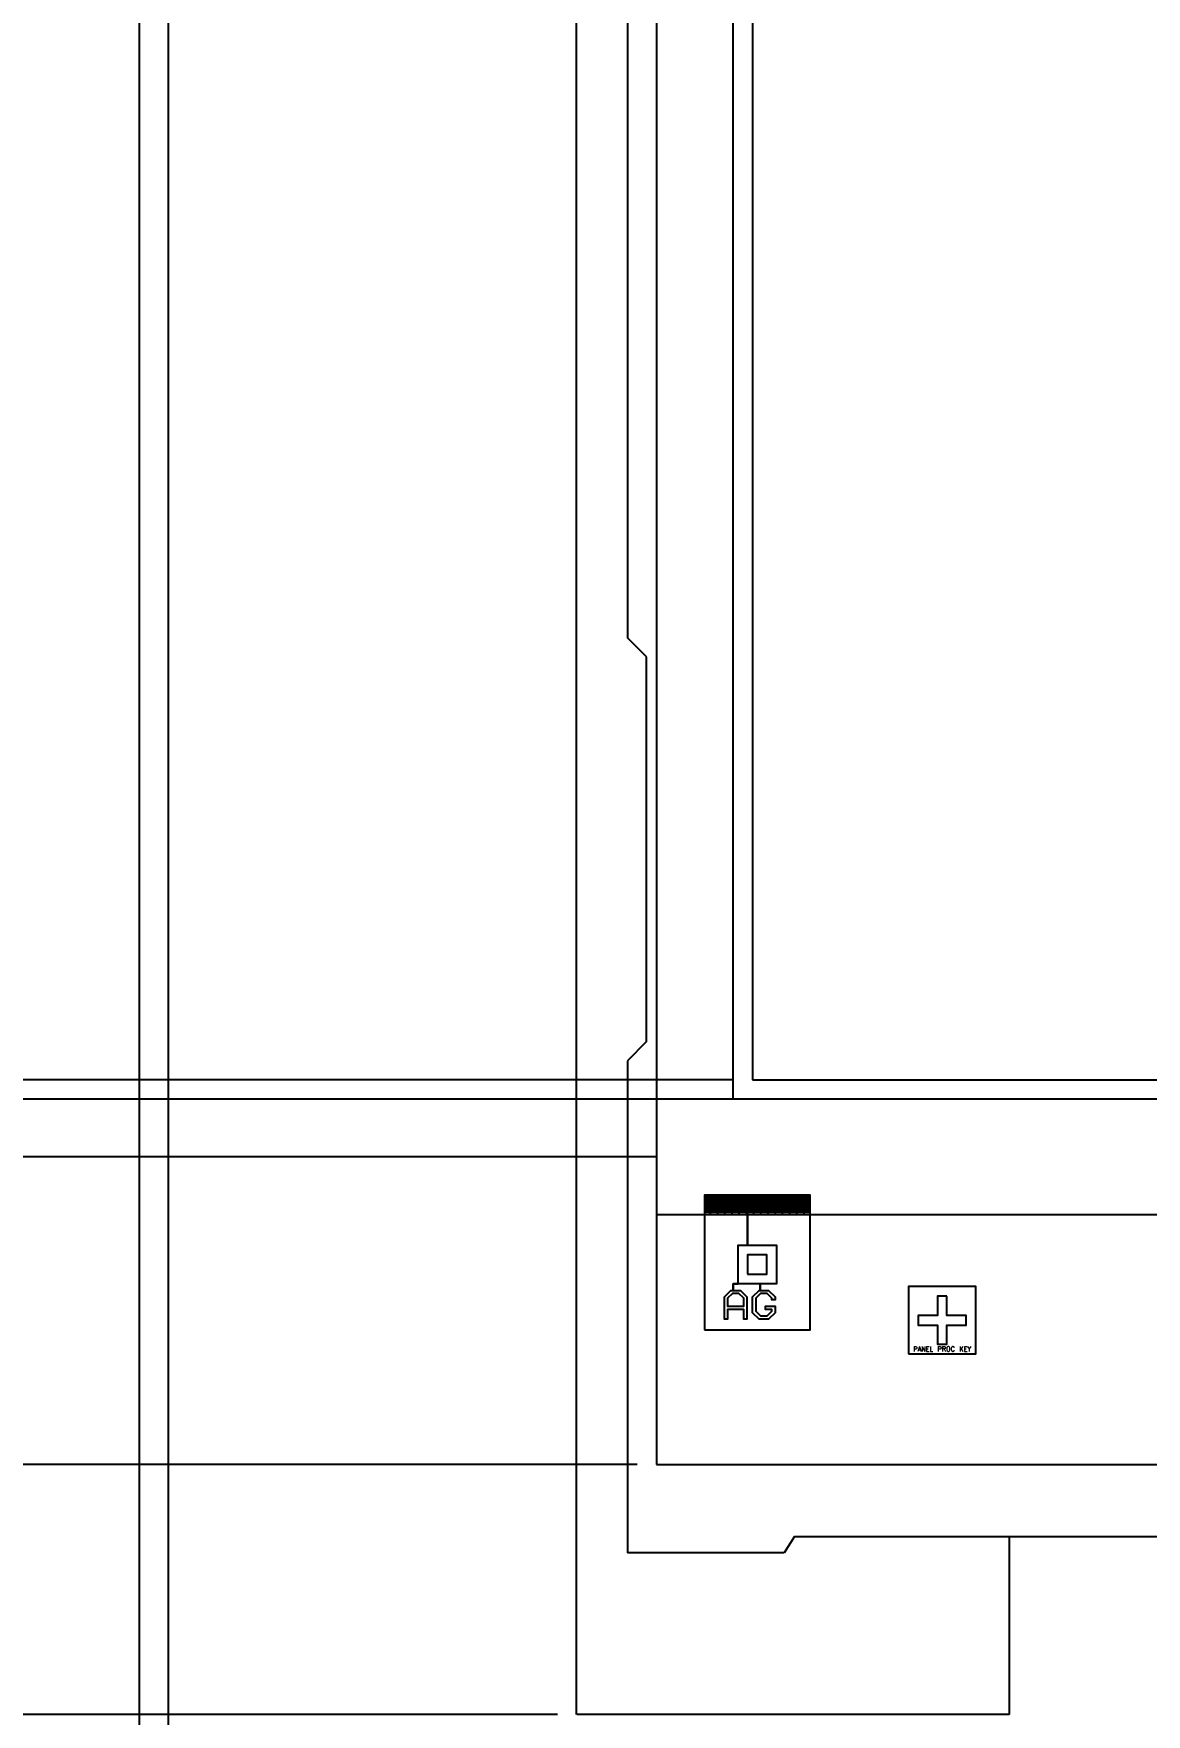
# Model space of a CAD drawing. Header units: millimetres. Extents: x 1862 to 2439, y 367 to 860.
# Drawn here: x 2024.37 to 2035.96, y 553.34 to 570.83 of the extents above; entities that cross this region are included whole.
import ezdxf
from ezdxf.enums import TextEntityAlignment as Align

# ---------------------------------------------------------------- set-up
doc = ezdxf.new("R2010")
doc.units = ezdxf.units.MM
for name, color, linetype in [('BL', 7, 'Continuous'), ('Cover lens', 6, 'Continuous'), ('dim', 4, 'Continuous'), ('DIM（标注）', 3, 'Continuous'), ('保洁膜', 4, 'Continuous'), ('标 注', 3, 'Continuous')]:
    doc.layers.add(name, color=color, linetype=linetype)
doc.styles.get("Standard").update_dxf_attribs({"font": 'txt', "bigfont": 'gbcbig.shx'})
doc.styles.add('宋体', font='')
doc.styles.get('宋体').set_extended_font_data('SimSun')
doc.dimstyles.new('LYLCM', dxfattribs={"dimtxt": 3, "dimasz": 1.2, "dimexe": 0.2, "dimexo": 0.2, "dimgap": 0.09, "dimtad": 0, "dimzin": 0, "dimdsep": 46, "dimtxsty": '宋体', "dimcen": 0.1, "dimadec": 0, "dimazin": 0, "dimtfac": 1, "dimtofl": 0, "dimtmove": 0, "dimatfit": 0, "dimldrblk": 'CLOSEDBLANK', "dimfxl": 1, "dimtolj": 1, "dimtzin": 0, "dimarcsym": 0})
doc.dimstyles.new('标准', dxfattribs={"dimtxt": 3, "dimasz": 1, "dimexe": 0.8, "dimexo": 0.3, "dimtad": 1, "dimdsep": 46, "dimtxsty": 'Standard', "dimcen": 1, "dimadec": 0, "dimazin": 2, "dimtfac": 1, "dimtmove": 0, "dimatfit": 3, "dimfxl": 1, "dimarcsym": 0})

# ---------------------------------------------------------------- blocks, each defined once
blk = doc.blocks.new('*D56')
at = {"layer": 'Defpoints', "color": 0}
for p in [(2042.371, 646.543), (1993.535, 559.743), (2036.827, 559.743)]:
    blk.add_point(p, dxfattribs=at)
at = {"layer": 'dim', "color": 0, "lineweight": -2}
for p, q in [((2042.071, 646.543), (1992.735, 646.543)), ((1993.535, 645.543), (1993.535, 560.743)), ((2036.527, 559.743), (1992.735, 559.743))]:
    blk.add_line(p, q, dxfattribs=at)
at = {"layer": 'dim', "color": 0}
for points in [[(1993.368, 645.543), (1993.702, 645.543), (1993.535, 646.543)], [(1993.368, 560.743), (1993.702, 560.743), (1993.535, 559.743)]]:
    blk.add_solid(points, dxfattribs=at)
at = {"layer": 'dim', "color": 0, "insert": (1990.999, 603.143), "char_height": 3, "attachment_point": 5, "rotation": 90, "style": '宋体'}
blk.add_mtext('\\A1;*86.8±0.15(CG VA)', dxfattribs=at)
blk = doc.blocks.new('*D57')
at = {"layer": 'Defpoints', "color": 0}
for p in [(2030.19, 652.893), (1986.849, 549.123), (2033.146, 549.123)]:
    blk.add_point(p, dxfattribs=at)
at = {"layer": 'dim', "color": 0, "lineweight": -2}
for p, q in [((2029.89, 652.893), (1986.049, 652.893)), ((1986.849, 651.893), (1986.849, 550.123)), ((2032.846, 549.123), (1986.049, 549.123))]:
    blk.add_line(p, q, dxfattribs=at)
at = {"layer": 'dim', "color": 0}
for points in [[(1986.682, 651.893), (1987.015, 651.893), (1986.849, 652.893)], [(1986.682, 550.123), (1987.015, 550.123), (1986.849, 549.123)]]:
    blk.add_solid(points, dxfattribs=at)
at = {"layer": 'dim', "color": 0, "insert": (1984.313, 601.008), "char_height": 3, "attachment_point": 5, "rotation": 90, "style": '宋体'}
blk.add_mtext('\\A1;*103.77±0.05(CG OD)', dxfattribs=at)
blk = doc.blocks.new('*D66')
at = {"layer": 'Defpoints', "color": 0, "transparency": 16777216}
for p in [(2030.025, 648.193), (2000.253, 553.343), (2030.025, 553.343)]:
    blk.add_point(p, dxfattribs=at)
at = {"layer": 'DIM（标注）', "color": 0, "lineweight": -2, "transparency": 16777216}
for p, q in [((2029.825, 648.193), (2000.053, 648.193)), ((2000.253, 646.993), (2000.253, 615.881)), ((2000.253, 554.543), (2000.253, 583.874)), ((2029.825, 553.343), (2000.053, 553.343))]:
    blk.add_line(p, q, dxfattribs=at)
at = {"layer": 'DIM（标注）', "color": 0, "transparency": 16777216}
for points in [[(2000.053, 646.993), (2000.453, 646.993), (2000.253, 648.193)], [(2000.053, 554.543), (2000.453, 554.543), (2000.253, 553.343)]]:
    blk.add_solid(points, dxfattribs=at)
at = {"layer": 'DIM（标注）', "color": 0, "transparency": 16777216, "insert": (2000.253, 599.878), "char_height": 3, "attachment_point": 5, "rotation": 90, "style": '宋体'}
blk.add_mtext('\\A1;LCM 94.85%%P0.20', dxfattribs=at)
blk = doc.blocks.new('_ClosedBlank')
at = {"color": 0, "linetype": 'ByBlock', "lineweight": -2}
for p, q in [((-1, 0.167), (0, 0)), ((-1, 0.167), (-1, -0.167)), ((0, 0), (-1, -0.167))]:
    blk.add_line(p, q, dxfattribs=at)
blk = doc.blocks.new('*D68')
at = {"layer": 'Defpoints', "color": 0}
for p in [(2031.856, 646.343), (2015.648, 559.943), (2031.856, 559.943)]:
    blk.add_point(p, dxfattribs=at)
at = {"layer": 'DIM（标注）', "color": 0, "lineweight": -2}
for p, q in [((2031.656, 646.343), (2015.448, 646.343)), ((2015.648, 645.143), (2015.648, 615.928)), ((2015.648, 561.143), (2015.648, 590.357)), ((2031.656, 559.943), (2015.448, 559.943))]:
    blk.add_line(p, q, dxfattribs=at)
at = {"layer": 'DIM（标注）', "color": 0}
for points in [[(2015.448, 645.143), (2015.848, 645.143), (2015.648, 646.343)], [(2015.448, 561.143), (2015.848, 561.143), (2015.648, 559.943)]]:
    blk.add_solid(points, dxfattribs=at)
at = {"layer": 'DIM（标注）', "color": 0, "insert": (2015.648, 603.143), "char_height": 3, "attachment_point": 5, "rotation": 90, "style": '宋体'}
blk.add_mtext('\\A1;LCD AA 86.40', dxfattribs=at)
blk = doc.blocks.new('*D71')
at = {"layer": 'Defpoints', "color": 0}
for p in [(2005.588, 647.243), (2030.856, 647.243), (2030.856, 555.943)]:
    blk.add_point(p, dxfattribs=at)
at = {"layer": 'DIM（标注）', "color": 0, "lineweight": -2}
for p, q in [((2030.656, 647.243), (2005.388, 647.243)), ((2005.588, 646.043), (2005.588, 617.596)), ((2005.588, 557.143), (2005.588, 585.589)), ((2030.656, 555.943), (2005.388, 555.943))]:
    blk.add_line(p, q, dxfattribs=at)
at = {"layer": 'DIM（标注）', "color": 0}
for points in [[(2005.388, 646.043), (2005.788, 646.043), (2005.588, 647.243)], [(2005.388, 557.143), (2005.788, 557.143), (2005.588, 555.943)]]:
    blk.add_solid(points, dxfattribs=at)
at = {"layer": 'DIM（标注）', "color": 0, "insert": (2005.588, 601.593), "char_height": 3, "attachment_point": 5, "rotation": 90, "style": '宋体'}
blk.add_mtext('\\A1;LCD 91.30%%P0.20', dxfattribs=at)
blk = doc.blocks.new('*D74')
at = {"layer": 'Defpoints', "color": 0}
for p in [(2031.056, 647.043), (2010.618, 559.143), (2031.056, 559.143)]:
    blk.add_point(p, dxfattribs=at)
at = {"layer": 'DIM（标注）', "color": 0, "lineweight": -2}
for p, q in [((2030.856, 647.043), (2010.418, 647.043)), ((2010.618, 645.843), (2010.618, 619.113)), ((2010.618, 560.343), (2010.618, 587.072)), ((2030.856, 559.143), (2010.418, 559.143))]:
    blk.add_line(p, q, dxfattribs=at)
at = {"layer": 'DIM（标注）', "color": 0}
for points in [[(2010.418, 645.843), (2010.818, 645.843), (2010.618, 647.043)], [(2010.418, 560.343), (2010.818, 560.343), (2010.618, 559.143)]]:
    blk.add_solid(points, dxfattribs=at)
at = {"layer": 'DIM（标注）', "color": 0, "insert": (2010.618, 603.093), "char_height": 3, "attachment_point": 5, "rotation": 90, "style": '宋体'}
blk.add_mtext('\\A1;POL 87.90%%P0.20', dxfattribs=at)
blk = doc.blocks.new('LCD')
at = {"color": 6}
for p, q in [((7370.542, -447.285), (7370.542, -538.585)), ((7370.542, -538.585), (7424.382, -538.585))]:
    blk.add_line(p, q, dxfattribs=at)
for points in [[(7370.542, -535.985), (7424.382, -535.985), (7424.382, -447.285), (7370.542, -447.285)], [(7371.542, -534.585), (7423.382, -534.585), (7423.382, -448.185), (7371.542, -448.185)], [(7371.042, -537.185), (7372.142, -537.185), (7372.142, -535.785), (7371.492, -535.785), (7371.492, -535.8), (7372.127, -535.8), (7372.127, -535.815), (7371.492, -535.815), (7371.492, -535.83), (7372.127, -535.83), (7372.127, -535.845), (7371.492, -535.845), (7371.492, -535.86), (7372.127, -535.86), (7372.127, -535.875), (7371.492, -535.875), (7371.492, -535.89), (7372.127, -535.89), (7372.127, -535.905), (7371.492, -535.905), (7371.492, -535.92), (7372.127, -535.92), (7372.127, -535.935), (7371.492, -535.935), (7371.492, -535.95), (7372.127, -535.95), (7372.127, -535.965), (7371.492, -535.965), (7371.492, -536.305), (7371.792, -536.305), (7371.792, -536.705), (7371.623, -536.705), (7371.623, -536.774), (7371.711, -536.774), (7371.777, -536.84), (7371.777, -536.873), (7371.744, -536.873), (7371.744, -536.857), (7371.694, -536.807), (7371.627, -536.807), (7371.577, -536.857), (7371.577, -536.99), (7371.627, -537.04), (7371.694, -537.04), (7371.744, -536.99), (7371.744, -536.974), (7371.677, -536.974), (7371.677, -536.94), (7371.777, -536.94), (7371.777, -537.007), (7371.711, -537.074), (7371.611, -537.074), (7371.544, -537.007), (7371.544, -536.84), (7371.611, -536.774), (7371.623, -536.774), (7371.623, -536.705), (7371.341, -536.705), (7371.341, -536.774), (7371.418, -536.774), (7371.484, -536.84), (7371.484, -537.074), (7371.451, -537.074), (7371.451, -536.974), (7371.284, -536.974), (7371.284, -537.074), (7371.251, -537.074), (7371.251, -536.84), (7371.318, -536.774), (7371.341, -536.774), (7371.341, -536.705), (7371.392, -536.705), (7371.392, -536.305), (7371.492, -536.305), (7371.492, -535.965), (7371.057, -535.965), (7371.057, -535.95), (7371.492, -535.95), (7371.492, -535.935), (7371.057, -535.935), (7371.057, -535.92), (7371.492, -535.92), (7371.492, -535.905), (7371.057, -535.905), (7371.057, -535.89), (7371.492, -535.89), (7371.492, -535.875), (7371.057, -535.875), (7371.057, -535.86), (7371.492, -535.86), (7371.492, -535.845), (7371.057, -535.845), (7371.057, -535.83), (7371.492, -535.83), (7371.492, -535.815), (7371.057, -535.815), (7371.057, -535.8), (7371.492, -535.8), (7371.492, -535.785), (7371.042, -535.785)], [(7371.042, -537.185), (7372.142, -537.185), (7372.142, -535.785), (7371.042, -535.785)], [(7371.492, -536.605), (7371.692, -536.605), (7371.692, -536.405), (7371.492, -536.405)], [(7373.167, -537.435), (7373.867, -537.435), (7373.867, -536.735), (7373.167, -536.735)], [(7371.401, -536.807), (7371.334, -536.807), (7371.284, -536.857), (7371.284, -536.94), (7371.451, -536.94), (7371.451, -536.857)], [(7373.567, -536.835), (7373.467, -536.835), (7373.467, -537.035), (7373.267, -537.035), (7373.267, -537.135), (7373.467, -537.135), (7373.467, -537.335), (7373.567, -537.335), (7373.567, -537.135), (7373.767, -537.135), (7373.767, -537.035), (7373.567, -537.035)]]:
    blk.add_lwpolyline(points, close=True, dxfattribs=at)
for points in [[(7371.102, -535.794), (7371.102, -535.985)], [(7371.177, -535.794), (7371.177, -535.985)], [(7371.252, -535.794), (7371.252, -535.985)], [(7371.327, -535.794), (7371.327, -535.985)], [(7371.402, -535.794), (7371.402, -535.985)], [(7371.477, -535.794), (7371.477, -535.985)], [(7371.552, -535.794), (7371.552, -535.985)], [(7371.627, -535.794), (7371.627, -535.985)], [(7371.702, -535.794), (7371.702, -535.985)], [(7371.777, -535.794), (7371.777, -535.985)], [(7371.852, -535.794), (7371.852, -535.985)], [(7371.927, -535.794), (7371.927, -535.985)], [(7372.002, -535.794), (7372.002, -535.985)], [(7372.077, -535.794), (7372.077, -535.985)]]:
    blk.add_lwpolyline(points, dxfattribs=at)
blk.add_text('PANEL PROC KEY', height=0.05, dxfattribs=at).set_placement((7373.517, -537.384), align=Align.MIDDLE_CENTER)
blk = doc.blocks.new('f')
at = {"color": 7, "linetype": 'Continuous'}
blk.add_line((7236.97, -555.203), (7236.97, -460.353), dxfattribs=at)
at = {"ltscale": 5}
for p, q in [((7237.7, -544.203), (7237.5, -544.003)), ((7237.7, -548.203), (7237.5, -548.403))]:
    blk.add_line(p, q, dxfattribs=at)
at = {"color": 0}
blk.add_line((7241.472, -555.203), (7236.972, -555.203), dxfattribs=at)
at = {"layer": 'BL', "color": 7, "linetype": 'Continuous'}
for p, q in [((7237.5, -468.403), (7237.5, -544.003)), ((7237.7, -548.203), (7237.7, -544.203)), ((7237.5, -548.403), (7237.5, -553.523)), ((7241.472, -553.353), (7241.472, -555.203))]:
    blk.add_line(p, q, dxfattribs=at)
at = {"layer": 'BL', "color": 0, "linetype": 'Continuous'}
for p, q in [((7239.24, -553.353), (7239.131, -553.523)), ((7239.24, -553.353), (7244.22, -553.353)), ((7239.131, -553.523), (7237.502, -553.523))]:
    blk.add_line(p, q, dxfattribs=at)
blk = doc.blocks.new('*D75')
at = {"layer": 'Defpoints', "color": 0, "transparency": 16777216}
for p in [(2030.027, 553.343), (2000.253, 510.104), (2051.476, 510.104)]:
    blk.add_point(p, dxfattribs=at)
at = {"layer": 'DIM（标注）', "color": 0, "lineweight": -2, "transparency": 16777216}
for p, q in [((2029.827, 553.343), (2000.053, 553.343)), ((2000.253, 552.143), (2000.253, 542.33)), ((2000.253, 511.304), (2000.253, 521.116)), ((2051.276, 510.104), (2000.053, 510.104))]:
    blk.add_line(p, q, dxfattribs=at)
at = {"layer": 'DIM（标注）', "color": 0, "transparency": 16777216}
for points in [[(2000.053, 552.143), (2000.453, 552.143), (2000.253, 553.343)], [(2000.053, 511.304), (2000.453, 511.304), (2000.253, 510.104)]]:
    blk.add_solid(points, dxfattribs=at)
at = {"layer": 'DIM（标注）', "color": 0, "transparency": 16777216, "insert": (2000.253, 531.723), "char_height": 3, "attachment_point": 5, "rotation": 90, "style": '宋体'}
blk.add_mtext('\\A1;43.24%%P0.5', dxfattribs=at)

msp = doc.modelspace()

# ---------------------------------------------------------------- linework, layer by layer
at = {"layer": 'Cover lens'}
msp.add_lwpolyline([(2026.176, 549.123, -0.414214), (2025.476, 549.823), (2025.476, 652.193, -0.414214), (2026.176, 652.893), (2089.376, 652.893, -0.414214), (2090.076, 652.193), (2090.076, 549.823, -0.414214), (2089.376, 549.123)], format="xyb", close=True, dxfattribs=at)
at = {"layer": 'Cover lens', "color": 1}
msp.add_lwpolyline([(2083.896, 646.543), (2083.896, 559.743), (2031.656, 559.743), (2031.656, 646.543)], close=True, dxfattribs=at)
at = {"layer": '保洁膜', "color": 5}
msp.add_lwpolyline([(2033.687, 652.593, -0.414214), (2033.187, 653.093), (2033.187, 657.093, 0.414214), (2032.687, 657.593), (2028.687, 657.593, 0.414214), (2028.187, 657.093), (2028.187, 653.093, -0.414214), (2027.687, 652.593), (2026.276, 652.593, 0.414214), (2025.776, 652.093), (2025.776, 549.923, 0.414214), (2026.276, 549.423), (2089.276, 549.423, 0.414214), (2089.776, 549.923), (2089.776, 652.093, 0.414214), (2089.276, 652.593)], format="xyb", close=True, dxfattribs=at)

# ---------------------------------------------------------------- block references
at = {"layer": '标 注', "color": 7}
for name, p in [('f', (-5206.945, 1108.546)), ('LCD', (-5339.686, 1094.528))]:
    msp.add_blockref(name, p, dxfattribs=at)

# ---------------------------------------------------------------- dimensions: what is measured, and where the dimension line sits
at = {"layer": 'dim'}
for base, p1, p2, text, override, picture, middle in [((1986.849, 549.123), (2030.19, 652.893), (2033.146, 549.123), '*<>(CG OD)', {"dimtxsty": '宋体', "dimtol": 1, "dimtp": 0.05, "dimtm": 0.05, "dimtdec": 3, "dimtolj": 1}, '*D57', (1986.849, 601.008)), ((1993.535, 559.743), (2042.371, 646.543), (2036.827, 559.743), '*<>(CG VA)', {"dimtxsty": '宋体', "dimtol": 1, "dimtp": 0.15, "dimtm": 0.15, "dimtdec": 3, "dimtolj": 1}, '*D56', (1993.535, 603.143))]:
    dim = msp.add_linear_dim(base=base, p1=p1, p2=p2, angle=90, text=text, dimstyle='标准', override=override, dxfattribs=at)
    dim.commit()
    dim.dimension.update_dxf_attribs({"geometry": picture, "text_midpoint": middle, "dimtype": 160})
at = {"layer": 'DIM（标注）'}
for base, p1, p2, text, picture, middle in [((2000.253, 553.343), (2030.025, 648.193), (2030.025, 553.343), 'LCM <>%%P0.20', '*D66', (2000.253, 599.878)), ((2005.588, 647.243), (2030.856, 555.943), (2030.856, 647.243), 'LCD <>%%P0.20', '*D71', (2005.588, 601.593)), ((2010.618, 559.143), (2031.056, 647.043), (2031.056, 559.143), 'POL <>%%P0.20', '*D74', (2010.618, 603.093)), ((2015.648, 559.943), (2031.856, 646.343), (2031.856, 559.943), 'LCD AA <>', '*D68', (2015.648, 603.143))]:
    dim = msp.add_linear_dim(base=base, p1=p1, p2=p2, angle=90, text=text, dimstyle='LYLCM', dxfattribs=at)
    dim.commit()
    dim.dimension.update_dxf_attribs({"geometry": picture, "text_midpoint": middle, "dimtype": 160})
dim = msp.add_linear_dim(base=(2000.253, 510.104), p1=(2030.027, 553.343), p2=(2051.476, 510.104), angle=90, text='<>%%P0.5', dimstyle='LYLCM', dxfattribs=at)
dim.commit()
dim.dimension.update_dxf_attribs({"geometry": '*D75', "text_midpoint": (2000.253, 531.723)})

doc.saveas('drawing.dxf')
